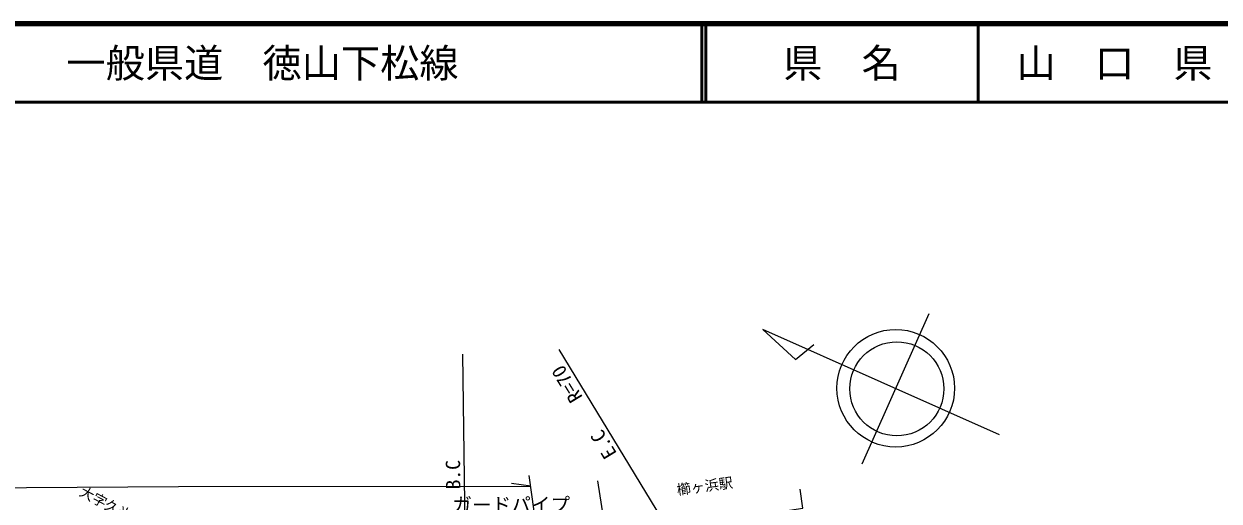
# Model space of a CAD drawing. Units: millimetres at full size, sheet at 1:1000; details may follow other scales. Extents: x 40000 to 680000, y 20000 to 380000.
# Drawn here: x 211312 to 363711, y 319118 to 380000 of the extents above; entities that cross this region are included whole.
import ezdxf
from ezdxf.enums import TextEntityAlignment as Align

# ---------------------------------------------------------------- set-up
doc = ezdxf.new("R2010")
doc.units = ezdxf.units.MM
doc.header["$LTSCALE"] = 1000
for name, color, linetype, lineweight in [('M-BGD', 7, 'Continuous', 25), ('M-BMK-SRVR', 3, 'Continuous', 25), ('M-STR-HTXT', 7, 'Continuous', 13), ('M-TTL', 2, 'Continuous', 140), ('M-TTL-LINE', 7, 'Continuous', 50)]:
    doc.layers.add(name, color=color, linetype=linetype, lineweight=lineweight)
doc.layers.add('M-BMK-HTXT', color=7, linetype='Continuous')
doc.layers.add('M-TTL-TXT', color=7, linetype='Continuous')
doc.styles.add('ＭＳ ゴシック', font='')
doc.styles.get('ＭＳ ゴシック').set_extended_font_data('MS Gothic')

msp = doc.modelspace()

# ---------------------------------------------------------------- linework, layer by layer
at = {"layer": 'M-BGD'}
msp.add_line((285913, 312462), (284494, 321696), dxfattribs=at)
msp.add_lwpolyline([(285606, 314455), (310654, 318208), (310286, 320661)], dxfattribs=at)
at = {"layer": 'M-BMK-SRVR'}
for p, q in [((318187, 323888), (326736, 343069)), ((335706, 327576), (305537, 341022)), ((305537, 341022), (309708, 337185)), ((309708, 337185), (312030, 339087))]:
    msp.add_line(p, q, dxfattribs=at)
for centre, radius in [((322479, 333517), 7500), ((322619, 333445), 6000)]:
    msp.add_circle(centre, radius, dxfattribs=at)
at = {"layer": 'M-STR-HTXT'}
for p, q in [((303932, 298312), (279583, 338444)), ((267972, 288904), (267285, 337874)), ((280376, 289250), (275743, 322395)), ((275933, 321037), (273501, 321375))]:
    msp.add_line(p, q, dxfattribs=at)
msp.add_lwpolyline([(80645, 319398), (122167, 320090), (172853, 320611), (231018, 320971), (275933, 321037)], dxfattribs=at)
at = {"layer": 'M-TTL'}
msp.add_line((680000, 380000), (40000, 380000), dxfattribs=at)
at = {"layer": 'M-TTL-LINE'}
for p, q in [((297750, 380000), (297750, 370000)), ((298250, 380000), (298250, 370000)), ((333000, 380000), (333000, 370000)), ((40000, 370000), (680000, 370000))]:
    msp.add_line(p, q, dxfattribs=at)

# ---------------------------------------------------------------- texts
at = {"layer": 'M-BMK-HTXT', "style": 'ＭＳ ゴシック'}
for s, rotation, p in [('櫛ヶ浜駅', 7.806, (294696, 319493)), ('大字久米字院内', 332.073, (218095, 319556))]:
    msp.add_text(s, height=1320, rotation=rotation, dxfattribs=at).set_placement(p, align=Align.BOTTOM_LEFT)
at = {"layer": 'M-STR-HTXT', "style": 'ＭＳ ゴシック'}
for s, rotation, p in [('R=70', 121.247, (283084, 332673)), ('E.C', 121.247, (287441, 325492)), ('B.C', 90.804, (267527, 320630))]:
    msp.add_text(s, height=1833, rotation=rotation, dxfattribs=at).set_placement(p, align=Align.BOTTOM_LEFT)
msp.add_text('ガードパイプ', height=1833, dxfattribs=at).set_placement((265942, 317177), align=Align.BOTTOM_LEFT)
at = {"layer": 'M-TTL-TXT', "style": 'ＭＳ ゴシック'}
msp.add_text('一般県道\u3000徳山下松線', height=3666, dxfattribs=at).set_placement((216734, 375000), align=Align.MIDDLE_LEFT)
for s, p in [('県\u3000名', (315625, 375000)), ('山\u3000口\u3000県', (350375, 375000))]:
    msp.add_text(s, height=3666, dxfattribs=at).set_placement(p, align=Align.MIDDLE_CENTER)

doc.saveas('drawing.dxf')
